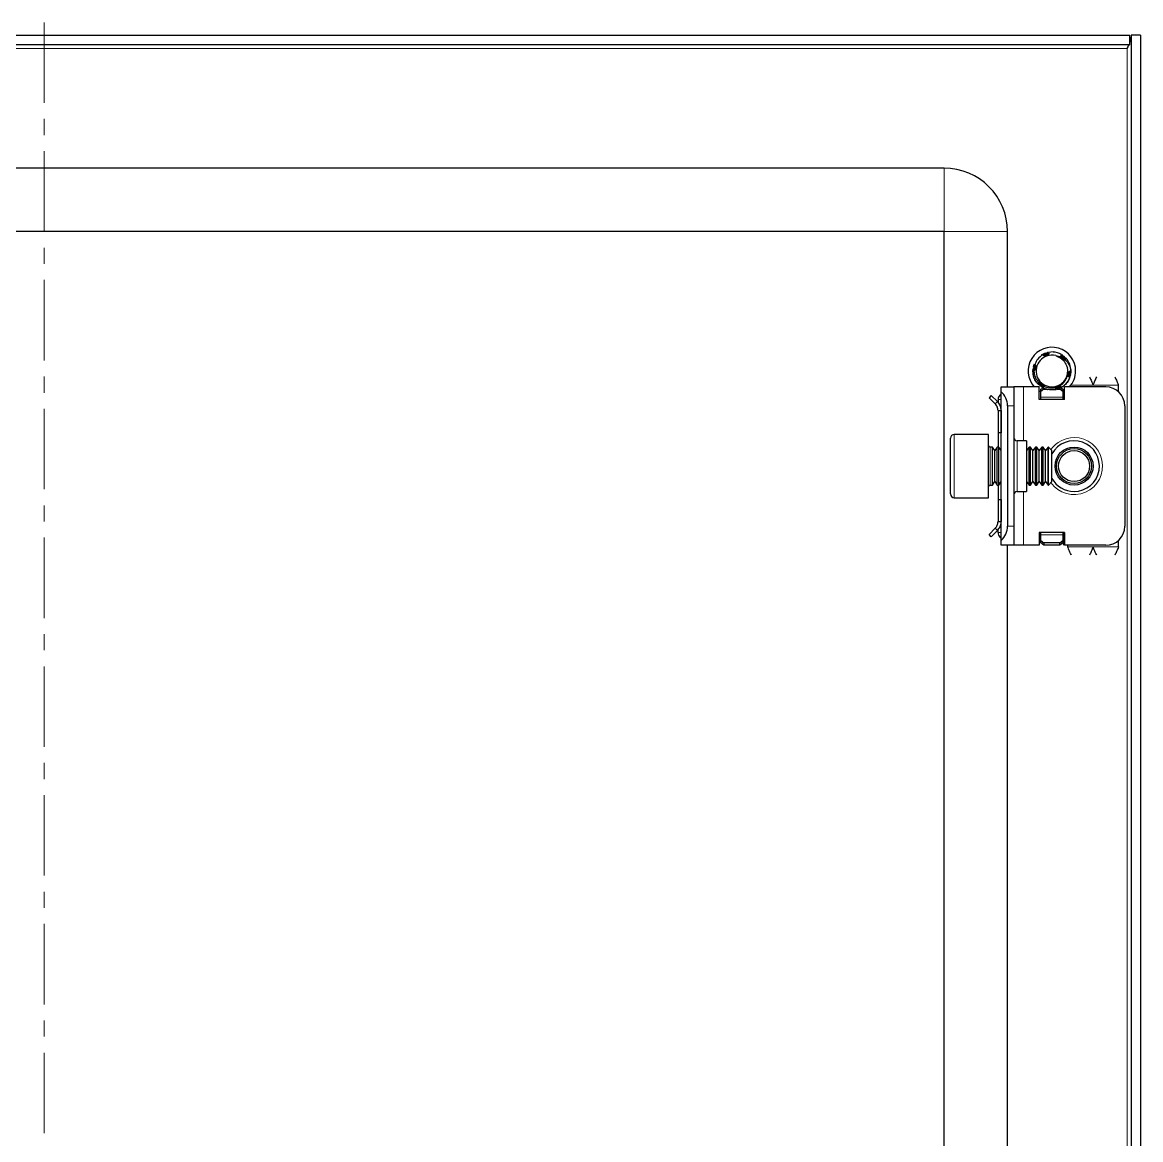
# Model space of a CAD drawing. Header units: millimetres. Extents: x 167 to 1262, y -597 to 1161.
# Drawn here: x 1085.3 to 1261.8, y 889.7 to 1066 of the extents above; entities that cross this region are included whole.
import ezdxf

# ---------------------------------------------------------------- set-up
doc = ezdxf.new("R2010")
doc.units = ezdxf.units.MM
doc.linetypes.add('CENTERX2', pattern=[20.32, 12.7, -2.54, 2.54, -2.54])
doc.layers.add('FORMAT', color=7, linetype='Continuous')

msp = doc.modelspace()

# ---------------------------------------------------------------- linework, layer by layer
at = {"color": 7, "linetype": 'Continuous', "lineweight": 25}
for p, q in [((917.5, 1064), (1260.1, 1064)), ((917.5, 1062.5), (1260.1, 1062.5)), ((1259.95, 1062.5), (1259.7, 1061.9)), ((1260.1, 1062.5), (1260.1, 1064)), ((1261.8, 1064), (1260.3, 1064)), ((1260.3, 1064), (1260.3, -497)), ((1261.8, 1064), (1261.8, -497)), ((1230.8, 1043), (946.8, 1043)), ((1230.8, 1033), (946.8, 1033)), ((1230.8, -466), (1230.8, 1033)), ((1240.8, 1008.5), (1240.8, 1033)), ((1245.6, 1013.04), (1245.57, 1013)), ((1246.18, 1013.53), (1246.38, 1013.64)), ((1246.35, 1013.63), (1246.31, 1013.61)), ((1246.36, 1013.56), (1246.31, 1013.61)), ((1246.35, 1013.63), (1246.58, 1013.71)), ((1246.54, 1013.72), (1246.49, 1013.7)), ((1246.73, 1013.8), (1246.68, 1013.79)), ((1246.73, 1013.8), (1246.96, 1013.88)), ((1246.92, 1013.87), (1246.88, 1013.86)), ((1247.11, 1013.92), (1247.07, 1013.91)), ((1248, 1014), (1247.26, 1013.93)), ((1249.5, 1013.48), (1249.46, 1013.51)), ((1249.67, 1013.36), (1249.63, 1013.39)), ((1249.82, 1013.22), (1249.79, 1013.26)), ((1249.96, 1013.08), (1249.93, 1013.12)), ((1249.96, 1013.08), (1250.08, 1012.95)), ((1250.08, 1012.96), (1250.06, 1012.98)), ((1244.8, 1011.1), (1244.83, 1011.35)), ((1244.82, 1011.3), (1244.81, 1011.25)), ((1244.81, 1010.89), (1244.83, 1011.13)), ((1244.85, 1011.51), (1244.84, 1011.46)), ((1244.89, 1011.71), (1244.88, 1011.66)), ((1244.89, 1011.71), (1244.96, 1011.94)), ((1244.94, 1011.9), (1244.93, 1011.85)), ((1250.09, 1011.87), (1250.26, 1011.46)), ((1244.8, 1011.1), (1244.8, 1011.05)), ((1244.81, 1010.89), (1244.81, 1010.84)), ((1244.82, 1010.69), (1244.82, 1010.65)), ((1244.85, 1010.5), (1244.85, 1010.46)), ((1244.88, 1010.32), (1244.89, 1010.28)), ((1244.93, 1010.14), (1244.94, 1010.1)), ((1244.99, 1009.97), (1244.99, 1009.96)), ((1250.57, 1009.89), (1250.47, 1009.7)), ((1250.58, 1009.88), (1250.48, 1009.7)), ((1250.64, 1010.02), (1250.65, 1010.07)), ((1250.69, 1010.2), (1250.71, 1010.25)), ((1250.8, 1010.81), (1250.74, 1010.5)), ((1250.74, 1010.4), (1250.75, 1010.45)), ((1250.78, 1010.6), (1250.78, 1010.65)), ((1250.8, 1011), (1250.8, 1011)), ((1250.8, 1010.81), (1250.8, 1010.86)), ((1239.8, 1008.5), (1241.8, 1008.5)), ((1239.8, 1007.74), (1239.8, 1008.5)), ((1239.8, 984.27), (1239.8, 1007.74)), ((1241.8, 1008.5), (1241.8, 1005.5)), ((1243.3, 1008.5), (1241.8, 1008.5)), ((1245.8, 1008.5), (1243.3, 1008.5)), ((1245.58, 1008.99), (1245.61, 1008.96)), ((1245.71, 1008.85), (1245.75, 1008.82)), ((1245.8, 1006.5), (1245.8, 1008.5)), ((1246.05, 1007.69), (1245.8, 1007.83)), ((1245.86, 1008.72), (1245.9, 1008.69)), ((1246.02, 1008.59), (1246.06, 1008.56)), ((1246.05, 1008.12), (1246.4, 1008.37)), ((1246.55, 1008.12), (1246.05, 1007.77)), ((1246.05, 1007.77), (1246.05, 1008.12)), ((1246.05, 1006.86), (1246.05, 1007.77)), ((1246.19, 1008.47), (1246.24, 1008.45)), ((1246.37, 1008.37), (1246.41, 1008.34)), ((1246.55, 1008.12), (1246.95, 1008.12)), ((1246.73, 1008.2), (1246.77, 1008.19)), ((1246.91, 1008.14), (1246.95, 1008.13)), ((1247.08, 1008.09), (1247.13, 1008.08)), ((1248.4, 1008.06), (1248.45, 1008.07)), ((1248.64, 1008.12), (1249.05, 1008.12)), ((1249.55, 1007.77), (1249.05, 1008.12)), ((1249.15, 1008.41), (1249.55, 1008.12)), ((1249.55, 1008.12), (1249.55, 1007.77)), ((1249.55, 1007.77), (1249.55, 1006.86)), ((1249.8, 1007.83), (1249.6, 1007.71)), ((1249.6, 1007.71), (1249.6, 1006.5)), ((1249.8, 1006.5), (1249.8, 1008.5)), ((1256.3, 1008.5), (1249.8, 1008.5)), ((1250.04, 1009.07), (1249.92, 1008.88)), ((1258.3, 1007.74), (1258.3, 1008.75)), ((1238.24, 1007.14), (1237.89, 1006.79)), ((1238.86, 1005.81), (1237.89, 1006.79)), ((1239.22, 1006.17), (1238.24, 1007.14)), ((1238.86, 1005.81), (1239.22, 1006.17)), ((1239.3, 1006.5), (1239.3, 1006.11)), ((1239.6, 1007.21), (1239.8, 1007.42)), ((1249.8, 1006.5), (1245.8, 1006.5)), ((1246.05, 1006.5), (1246.05, 1006.86)), ((1249.55, 1006.86), (1249.55, 1006.5)), ((1239.3, 1004.75), (1239.8, 1004.75)), ((1239.3, 1004.75), (1239.3, 1001.25)), ((1239.8, 1004.75), (1239.8, 1001.25)), ((1240.8, 1005.5), (1240.8, 986.5)), ((1241.8, 1005.5), (1241.8, 986.5)), ((1259.3, 1005.5), (1259.3, 986.5)), ((1237.8, 1001), (1232.4, 1001)), ((1237.8, 991), (1237.8, 1001)), ((1239.8, 1001.25), (1239.3, 1001.25)), ((1239.3, 1001.25), (1239.3, 999)), ((1231.8, 991.6), (1231.8, 1000.4)), ((1238.41, 999), (1238.05, 999)), ((1238.8, 998.45), (1238.41, 999)), ((1238.41, 998.53), (1238.41, 999)), ((1239.19, 999), (1238.8, 998.45)), ((1239.41, 999), (1239.19, 999)), ((1239.19, 998.53), (1239.19, 999)), ((1239.8, 998.45), (1239.41, 999)), ((1239.41, 998.53), (1239.41, 999)), ((1243.8, 1000), (1242.3, 1000)), ((1243.8, 1000), (1243.8, 992)), ((1244.19, 999), (1243.8, 998.45)), ((1244.41, 999), (1244.19, 999)), ((1244.19, 998.53), (1244.19, 999)), ((1244.8, 998.45), (1244.41, 999)), ((1244.41, 998.53), (1244.41, 999)), ((1245.19, 999), (1244.8, 998.45)), ((1245.41, 999), (1245.19, 999)), ((1245.19, 998.53), (1245.19, 999)), ((1245.8, 998.45), (1245.41, 999)), ((1245.41, 998.53), (1245.41, 999)), ((1246.19, 999), (1245.8, 998.45)), ((1246.41, 999), (1246.19, 999)), ((1246.19, 998.53), (1246.19, 999)), ((1246.8, 998.45), (1246.41, 999)), ((1246.41, 998.53), (1246.41, 999)), ((1247.19, 999), (1246.8, 998.45)), ((1247.25, 999), (1247.19, 999)), ((1247.19, 998.53), (1247.19, 999)), ((1247.8, 998.45), (1247.25, 999)), ((1247.25, 993), (1247.25, 999)), ((1238.41, 993), (1238.41, 998.53)), ((1238.8, 998.06), (1238.8, 998.45)), ((1238.8, 993.56), (1238.8, 998.06)), ((1239.19, 993), (1239.19, 998.53)), ((1239.41, 993), (1239.41, 998.53)), ((1244.19, 993), (1244.19, 998.53)), ((1244.41, 993), (1244.41, 998.53)), ((1244.8, 998.06), (1244.8, 998.45)), ((1244.8, 993.56), (1244.8, 998.06)), ((1245.19, 993), (1245.19, 998.53)), ((1245.41, 993), (1245.41, 998.53)), ((1245.8, 998.06), (1245.8, 998.45)), ((1245.8, 993.56), (1245.8, 998.06)), ((1246.19, 993), (1246.19, 998.53)), ((1246.41, 993), (1246.41, 998.53)), ((1246.8, 998.06), (1246.8, 998.45)), ((1246.8, 993.56), (1246.8, 998.06)), ((1247.19, 993), (1247.19, 998.53)), ((1247.8, 993.56), (1247.8, 998.45)), ((1238.41, 993), (1238.8, 993.56)), ((1238.8, 993.56), (1239.19, 993)), ((1239.41, 993), (1239.8, 993.56)), ((1243.8, 993.56), (1244.19, 993)), ((1244.41, 993), (1244.8, 993.56)), ((1244.8, 993.56), (1245.19, 993)), ((1245.41, 993), (1245.8, 993.56)), ((1245.8, 993.56), (1246.19, 993)), ((1246.41, 993), (1246.8, 993.56)), ((1246.8, 993.56), (1247.19, 993)), ((1247.25, 993), (1247.8, 993.56)), ((1238.05, 993), (1238.41, 993)), ((1239.19, 993), (1239.41, 993)), ((1239.3, 993), (1239.3, 990.75)), ((1242.3, 992), (1243.8, 992)), ((1244.19, 993), (1244.41, 993)), ((1245.19, 993), (1245.41, 993)), ((1246.19, 993), (1246.41, 993)), ((1247.19, 993), (1247.25, 993)), ((1232.4, 991), (1237.8, 991)), ((1239.3, 990.75), (1239.8, 990.75)), ((1239.3, 990.75), (1239.3, 987.25)), ((1239.8, 990.75), (1239.8, 987.25)), ((1239.3, 987.25), (1239.8, 987.25)), ((1241.8, 986.5), (1241.8, 983.5)), ((1238.86, 986.19), (1237.89, 985.22)), ((1238.24, 984.86), (1237.89, 985.22)), ((1239.22, 985.84), (1238.24, 984.86)), ((1238.86, 986.19), (1239.22, 985.84)), ((1239.3, 985.5), (1239.3, 985.96)), ((1239.8, 984.59), (1239.6, 984.8)), ((1249.8, 985.5), (1245.8, 985.5)), ((1245.8, 985.5), (1245.8, 983.5)), ((1246.05, 985.15), (1246.05, 985.5)), ((1246.05, 984.24), (1246.05, 985.15)), ((1249.55, 985.5), (1249.55, 985.15)), ((1249.55, 985.15), (1249.55, 984.24)), ((1249.6, 985.5), (1249.6, 983.62)), ((1249.8, 985.5), (1249.8, 983.5)), ((1239.8, 983.5), (1239.8, 984.27)), ((1241.8, 983.5), (1239.8, 983.5)), ((1240.8, 608.5), (1240.8, 983.5)), ((1243.3, 983.5), (1241.8, 983.5)), ((1245.8, 983.5), (1243.3, 983.5)), ((1246.05, 984.24), (1246.55, 983.88)), ((1246.05, 983.88), (1246.05, 984.24)), ((1246.55, 983.53), (1246.05, 983.88)), ((1249.05, 983.88), (1246.55, 983.88)), ((1246.55, 983.88), (1246.55, 983.53)), ((1249.05, 983.53), (1246.55, 983.53)), ((1249.05, 983.88), (1249.55, 984.24)), ((1249.05, 983.53), (1249.05, 983.88)), ((1249.55, 983.88), (1249.05, 983.53)), ((1249.55, 984.24), (1249.55, 983.88)), ((1249.6, 983.62), (1249.8, 983.62)), ((1256.3, 983.5), (1249.8, 983.5)), ((1250.3, 983.25), (1250.3, 983.5)), ((1258.3, 983.25), (1258.3, 984.27))]:
    msp.add_line(p, q, dxfattribs=at)
at = {"color": 8, "linetype": 'Continuous', "lineweight": 18}
for p, q in [((917.9, 1061.9), (1259.7, 1061.9)), ((1259.7, 1061.9), (1259.7, -494.9)), ((1230.8, 1033), (1230.8, 1043)), ((1230.8, 1033), (1240.8, 1033)), ((1243.3, 1008.5), (1243.3, 1000)), ((1250.8, 1008.75), (1254.3, 1008.75)), ((1258.3, 1008.75), (1254.3, 1008.75)), ((1239.8, 1006.5), (1239.3, 1006.5)), ((1239.8, 1007), (1239.6, 1007.21)), ((1249.55, 1006.86), (1246.05, 1006.86)), ((1241.8, 1005.5), (1240.8, 1005.5)), ((1232.4, 1001), (1232.4, 991)), ((1238.05, 999), (1238.05, 994.39)), ((1242.3, 1000), (1242.3, 992)), ((1238.05, 994.39), (1238.05, 993)), ((1243.3, 992), (1243.3, 983.5)), ((1240.8, 986.5), (1241.8, 986.5)), ((1239.8, 985.5), (1239.3, 985.5)), ((1239.8, 985), (1239.6, 984.8)), ((1246.05, 985.15), (1249.55, 985.15)), ((1254.3, 983.25), (1250.3, 983.25)), ((1258.3, 983.25), (1254.3, 983.25))]:
    msp.add_line(p, q, dxfattribs=at)
at = {"color": 7, "linetype": 'Continuous', "lineweight": 25}
for radius in [3, 2.76, 2.45]:
    msp.add_circle((1251.3, 996), radius, dxfattribs=at)
for centre, radius, start, end in [((1230.8, 1033), 10, 0, 90), ((1247.8, 1011), 3.75, 0, 221.8103), ((1247.8, 1011), 2.5, 108.5944, 168.5944), ((1247.8, 1011), 2.5, 75.8881, 108.5944), ((1247.8, 1011), 3, 59.9286, 86.2193), ((1247.8, 1011), 3, 360, 40.7437), ((1247.8, 1011), 2.5, 168.5944, 228.5944), ((1247.8, 1011), 2.5, 348.5944, 10.5165), ((1247.8, 1011), 2.5, 288.5944, 348.5944), ((1247.8, 1011), 3.75, 318.1897, 0), ((1237.8, 1005.5), 3, 360, 48.1897), ((1247.8, 1011), 2.5, 228.5944, 288.5944), ((1256.3, 1005.5), 3, 360, 90), ((1240.3, 1006.5), 1, 135, 180), ((1232.4, 1000.4), 0.6, 90, 180), ((1238.05, 999.25), 0.25, 180, 270), ((1242.3, 1000.5), 0.5, 180, 270), ((1251.3, 996), 4, 270, 151.045), ((1251.3, 996), 4, 208.955, 270), ((1238.05, 992.75), 0.25, 90, 180), ((1242.3, 991.5), 0.5, 90, 180), ((1232.4, 991.6), 0.6, 180, 270), ((1237.8, 986.5), 3, 311.8103, 360), ((1256.3, 986.5), 3, 270, 360), ((1240.3, 985.5), 1, 180, 225)]:
    msp.add_arc(centre, radius, start, end, dxfattribs=at)
at = {"color": 8, "linetype": 'Continuous', "lineweight": 18}
for start, end in [(215.4622, 90), (90, 144.5378)]:
    msp.add_arc((1251.3, 996), 4.5, start, end, dxfattribs=at)
at = {"color": 7, "linetype": 'Continuous', "lineweight": 25}
msp.add_open_spline([(1259.7, 1061.9), (1259.74, 1061.98), (1259.8, 1062.14), (1259.9, 1062.34), (1260, 1062.48), (1260.07, 1062.49), (1260.1, 1062.5)], degree=3, dxfattribs=at)
for points, knots in [([(1260.3, 1064), (1260.29, 1063.82), (1260.27, 1063.46), (1260.19, 1063.09), (1260.11, 1062.89), (1260.1, 1062.89)], [0, 0, 0, 0, 0.48755, 0.97507, 1, 1, 1, 1]), ([(1246.34, 1013.56), (1246.27, 1013.51), (1245.92, 1013.28), (1245.43, 1012.77), (1245.2, 1012.22), (1245.1, 1011.97)], [0, 0, 0, 0, 0.128781, 0.613629, 1, 1, 1, 1]), ([(1247.01, 1013.37), (1246.99, 1013.37), (1246.95, 1013.35), (1246.87, 1013.34), (1246.77, 1013.34), (1246.68, 1013.35), (1246.59, 1013.38), (1246.51, 1013.42), (1246.43, 1013.46), (1246.38, 1013.51), (1246.35, 1013.55), (1246.34, 1013.56)], [0, 0, 0, 0, 0.0429601, 0.1733, 0.2742626, 0.4010814, 0.5277159, 0.6542588, 0.7807587, 0.9368521, 1, 1, 1, 1]), ([(1246.35, 1013.63), (1246.39, 1013.61), (1246.44, 1013.57), (1246.51, 1013.5), (1246.56, 1013.44), (1246.57, 1013.4), (1246.58, 1013.39)], [0, 0, 0, 0, 0.319514, 0.608493, 0.891527, 1, 1, 1, 1]), ([(1246.65, 1013.37), (1246.65, 1013.37), (1246.65, 1013.4), (1246.63, 1013.47), (1246.6, 1013.56), (1246.55, 1013.64), (1246.51, 1013.68), (1246.49, 1013.7)], [0, 0, 0, 0, 0.00279, 0.269575, 0.536371, 0.765499, 1, 1, 1, 1]), ([(1246.54, 1013.72), (1246.57, 1013.7), (1246.62, 1013.66), (1246.68, 1013.58), (1246.73, 1013.5), (1246.75, 1013.42), (1246.76, 1013.37), (1246.76, 1013.35)], [0, 0, 0, 0, 0.234253, 0.442787, 0.646465, 0.841043, 1, 1, 1, 1]), ([(1246.79, 1013.34), (1246.8, 1013.37), (1246.81, 1013.44), (1246.8, 1013.53), (1246.77, 1013.63), (1246.74, 1013.71), (1246.7, 1013.76), (1246.68, 1013.79)], [0, 0, 0, 0, 0.181695, 0.396783, 0.61186, 0.803681, 1, 1, 1, 1]), ([(1246.73, 1013.8), (1246.76, 1013.78), (1246.8, 1013.73), (1246.86, 1013.65), (1246.89, 1013.57), (1246.9, 1013.48), (1246.9, 1013.41), (1246.89, 1013.37), (1246.89, 1013.35)], [0, 0, 0, 0, 0.208724, 0.39105, 0.568219, 0.73683, 0.894853, 1, 1, 1, 1]), ([(1246.91, 1013.35), (1246.92, 1013.36), (1246.93, 1013.4), (1246.95, 1013.47), (1246.96, 1013.57), (1246.95, 1013.67), (1246.92, 1013.77), (1246.89, 1013.83), (1246.88, 1013.86)], [0, 0, 0, 0, 0.043388, 0.23288, 0.422274, 0.611632, 0.803279, 1, 1, 1, 1]), ([(1246.92, 1013.87), (1246.94, 1013.84), (1246.99, 1013.79), (1247.02, 1013.7), (1247.04, 1013.62), (1247.05, 1013.54), (1247.03, 1013.46), (1247.02, 1013.41), (1247, 1013.38), (1247, 1013.37)], [0, 0, 0, 0, 0.198483, 0.367712, 0.531083, 0.685778, 0.830503, 0.965152, 1, 1, 1, 1]), ([(1247.26, 1013.93), (1247.26, 1013.91), (1247.28, 1013.86), (1247.3, 1013.79), (1247.3, 1013.71), (1247.28, 1013.63), (1247.25, 1013.55), (1247.18, 1013.47), (1247.09, 1013.41), (1247.03, 1013.38), (1247.01, 1013.37)], [0, 0, 0, 0, 0.098631, 0.238541, 0.378532, 0.49895, 0.601027, 0.777401, 0.9101, 1, 1, 1, 1]), ([(1247.02, 1013.39), (1247.04, 1013.41), (1247.06, 1013.46), (1247.09, 1013.55), (1247.11, 1013.65), (1247.11, 1013.78), (1247.08, 1013.86), (1247.07, 1013.91)], [0, 0, 0, 0, 0.13286, 0.29106, 0.491007, 0.69089, 1, 1, 1, 1]), ([(1247.11, 1013.92), (1247.13, 1013.9), (1247.16, 1013.84), (1247.18, 1013.76), (1247.19, 1013.68), (1247.18, 1013.6), (1247.16, 1013.51), (1247.11, 1013.45), (1247.09, 1013.41)], [0, 0, 0, 0, 0.16279, 0.324686, 0.479688, 0.626058, 0.76302, 1, 1, 1, 1]), ([(1247.1, 1013.42), (1247.11, 1013.43), (1247.14, 1013.45), (1247.18, 1013.51), (1247.22, 1013.59), (1247.25, 1013.68), (1247.27, 1013.77), (1247.27, 1013.86), (1247.26, 1013.91), (1247.26, 1013.93)], [0, 0, 0, 0, 0.036757, 0.196192, 0.355485, 0.51469, 0.719746, 0.882005, 1, 1, 1, 1]), ([(1248.41, 1013.43), (1248.7, 1013.38), (1248.99, 1013.32), (1249.26, 1013.19), (1249.27, 1013.19)], [0, 0, 0, 0, 0.9656715, 1, 1, 1, 1]), ([(1248.41, 1013.43), (1248.51, 1013.39), (1248.64, 1013.33), (1248.77, 1013.26), (1248.81, 1013.24)], [0, 0, 0, 0, 0.6817331, 1, 1, 1, 1]), ([(1248.81, 1013.24), (1248.88, 1013.2), (1249.21, 1013.04), (1249.72, 1012.63), (1249.97, 1012.12), (1250.09, 1011.87)], [0, 0, 0, 0, 0.130652, 0.560007, 1, 1, 1, 1]), ([(1249.27, 1013.19), (1249.26, 1013.21), (1249.25, 1013.25), (1249.25, 1013.33), (1249.25, 1013.42), (1249.27, 1013.51), (1249.29, 1013.57), (1249.31, 1013.6)], [0, 0, 0, 0, 0.113604, 0.31095, 0.508229, 0.75166, 1, 1, 1, 1]), ([(1249.32, 1013.59), (1249.32, 1013.55), (1249.32, 1013.48), (1249.29, 1013.39), (1249.27, 1013.33), (1249.25, 1013.3), (1249.25, 1013.3)], [0, 0, 0, 0, 0.357139, 0.680979, 0.998183, 1, 1, 1, 1]), ([(1249.26, 1013.21), (1249.28, 1013.23), (1249.33, 1013.27), (1249.39, 1013.34), (1249.43, 1013.42), (1249.45, 1013.48), (1249.46, 1013.51)], [0, 0, 0, 0, 0.228254, 0.510351, 0.752319, 1, 1, 1, 1]), ([(1249.87, 1012.79), (1249.85, 1012.78), (1249.81, 1012.77), (1249.72, 1012.76), (1249.63, 1012.78), (1249.54, 1012.82), (1249.46, 1012.87), (1249.37, 1012.95), (1249.3, 1013.07), (1249.28, 1013.15), (1249.27, 1013.19)], [0, 0, 0, 0, 0.073646, 0.169563, 0.351373, 0.438893, 0.519676, 0.682906, 0.8512, 1, 1, 1, 1]), ([(1249.5, 1013.48), (1249.49, 1013.44), (1249.49, 1013.37), (1249.45, 1013.28), (1249.4, 1013.2), (1249.35, 1013.14), (1249.31, 1013.11), (1249.3, 1013.1)], [0, 0, 0, 0, 0.240212, 0.454711, 0.664287, 0.864517, 1, 1, 1, 1]), ([(1249.31, 1013.07), (1249.34, 1013.08), (1249.39, 1013.1), (1249.47, 1013.16), (1249.54, 1013.23), (1249.59, 1013.3), (1249.61, 1013.36), (1249.63, 1013.39)], [0, 0, 0, 0, 0.172104, 0.391099, 0.610089, 0.802801, 1, 1, 1, 1]), ([(1249.67, 1013.36), (1249.66, 1013.32), (1249.64, 1013.25), (1249.6, 1013.17), (1249.54, 1013.1), (1249.48, 1013.04), (1249.42, 1013), (1249.38, 1012.99), (1249.36, 1012.99)], [0, 0, 0, 0, 0.2092385, 0.3927019, 0.571062, 0.7408444, 0.8999576, 1, 1, 1, 1]), ([(1249.37, 1012.96), (1249.38, 1012.96), (1249.43, 1012.97), (1249.5, 1013), (1249.59, 1013.04), (1249.67, 1013.1), (1249.74, 1013.17), (1249.77, 1013.23), (1249.79, 1013.26)], [0, 0, 0, 0, 0.0505, 0.241124, 0.431653, 0.622154, 0.808692, 1, 1, 1, 1]), ([(1249.82, 1013.22), (1249.81, 1013.19), (1249.79, 1013.13), (1249.73, 1013.05), (1249.67, 1012.99), (1249.6, 1012.94), (1249.53, 1012.91), (1249.47, 1012.9), (1249.44, 1012.9), (1249.44, 1012.9)], [0, 0, 0, 0, 0.1980351, 0.3676626, 0.5314947, 0.6866636, 0.8318184, 0.9819171, 1, 1, 1, 1]), ([(1249.45, 1012.88), (1249.45, 1012.88), (1249.49, 1012.88), (1249.55, 1012.89), (1249.64, 1012.91), (1249.72, 1012.94), (1249.8, 1012.99), (1249.87, 1013.04), (1249.91, 1013.09), (1249.93, 1013.12)], [0, 0, 0, 0, 0.018281, 0.175639, 0.332896, 0.490097, 0.647274, 0.821632, 1, 1, 1, 1]), ([(1249.96, 1013.08), (1249.95, 1013.06), (1249.92, 1013.01), (1249.86, 1012.94), (1249.79, 1012.89), (1249.72, 1012.85), (1249.65, 1012.83), (1249.57, 1012.83), (1249.52, 1012.84), (1249.5, 1012.84)], [0, 0, 0, 0, 0.159446, 0.318034, 0.469983, 0.61348, 0.747649, 0.872856, 1, 1, 1, 1]), ([(1249.51, 1012.83), (1249.54, 1012.82), (1249.6, 1012.81), (1249.69, 1012.81), (1249.76, 1012.82), (1249.85, 1012.84), (1249.95, 1012.89), (1250.02, 1012.95), (1250.06, 1012.98)], [0, 0, 0, 0, 0.149407, 0.278563, 0.407661, 0.536722, 0.727045, 1, 1, 1, 1]), ([(1250.08, 1012.96), (1250.06, 1012.94), (1250.03, 1012.89), (1249.96, 1012.83), (1249.91, 1012.8), (1249.88, 1012.79), (1249.87, 1012.79)], [0, 0, 0, 0, 0.315056, 0.630194, 0.945514, 1, 1, 1, 1]), ([(1244.8, 1011.1), (1244.84, 1011.11), (1244.9, 1011.14), (1245, 1011.17), (1245.08, 1011.17), (1245.13, 1011.16), (1245.15, 1011.16)], [0, 0, 0, 0, 0.2937792, 0.5589816, 0.8184942, 1, 1, 1, 1]), ([(1245.2, 1011.2), (1245.19, 1011.21), (1245.16, 1011.23), (1245.09, 1011.25), (1244.99, 1011.27), (1244.9, 1011.27), (1244.84, 1011.26), (1244.81, 1011.25)], [0, 0, 0, 0, 0.0501556, 0.3045132, 0.5588802, 0.7769031, 1, 1, 1, 1]), ([(1244.82, 1011.3), (1244.85, 1011.32), (1244.92, 1011.34), (1245.01, 1011.35), (1245.1, 1011.35), (1245.19, 1011.33), (1245.24, 1011.31), (1245.26, 1011.29), (1245.27, 1011.29)], [0, 0, 0, 0, 0.227908, 0.430276, 0.627707, 0.816134, 0.99284, 1, 1, 1, 1]), ([(1245.28, 1011.32), (1245.26, 1011.34), (1245.2, 1011.38), (1245.12, 1011.43), (1245.02, 1011.45), (1244.93, 1011.47), (1244.87, 1011.46), (1244.84, 1011.46)], [0, 0, 0, 0, 0.19243, 0.403622, 0.614801, 0.805152, 1, 1, 1, 1]), ([(1244.85, 1011.51), (1244.88, 1011.52), (1244.95, 1011.53), (1245.04, 1011.54), (1245.13, 1011.52), (1245.21, 1011.49), (1245.27, 1011.45), (1245.31, 1011.42), (1245.32, 1011.4)], [0, 0, 0, 0, 0.205811, 0.38496, 0.558827, 0.724121, 0.878934, 1, 1, 1, 1]), ([(1245.31, 1011.45), (1245.29, 1011.48), (1245.24, 1011.52), (1245.16, 1011.58), (1245.07, 1011.63), (1244.98, 1011.65), (1244.91, 1011.66), (1244.88, 1011.66)], [0, 0, 0, 0, 0.183111, 0.381533, 0.579913, 0.787111, 1, 1, 1, 1]), ([(1244.89, 1011.71), (1244.92, 1011.71), (1244.99, 1011.72), (1245.08, 1011.71), (1245.16, 1011.68), (1245.23, 1011.64), (1245.29, 1011.59), (1245.32, 1011.55), (1245.34, 1011.53)], [0, 0, 0, 0, 0.207037, 0.38272, 0.55212, 0.712365, 0.86221, 1, 1, 1, 1]), ([(1244.93, 1011.83), (1244.93, 1011.86), (1244.95, 1011.97), (1245, 1012.07), (1245.04, 1012.15)], [0, 0, 0, 0, 0.218168, 1, 1, 1, 1]), ([(1245.35, 1011.54), (1245.34, 1011.56), (1245.31, 1011.61), (1245.26, 1011.67), (1245.18, 1011.74), (1245.1, 1011.8), (1245.01, 1011.83), (1244.95, 1011.85), (1244.93, 1011.85)], [0, 0, 0, 0, 0.112687, 0.266978, 0.464332, 0.661607, 0.829157, 1, 1, 1, 1]), ([(1244.94, 1011.9), (1244.97, 1011.89), (1245.03, 1011.89), (1245.11, 1011.87), (1245.19, 1011.83), (1245.25, 1011.78), (1245.3, 1011.73), (1245.34, 1011.67), (1245.35, 1011.63), (1245.36, 1011.61)], [0, 0, 0, 0, 0.164802, 0.328662, 0.485343, 0.633184, 0.771489, 0.900657, 1, 1, 1, 1]), ([(1245.35, 1011.5), (1245.34, 1011.47), (1245.32, 1011.39), (1245.27, 1011.29), (1245.2, 1011.2), (1245.14, 1011.14), (1245.07, 1011.09), (1245.01, 1011.06), (1244.98, 1011.05), (1244.97, 1011.04)], [0, 0, 0, 0, 0.125166, 0.336769, 0.488675, 0.640371, 0.791962, 0.943503, 1, 1, 1, 1]), ([(1245.1, 1011.97), (1245.11, 1011.97), (1245.14, 1011.96), (1245.19, 1011.93), (1245.25, 1011.89), (1245.3, 1011.83), (1245.34, 1011.76), (1245.37, 1011.65), (1245.36, 1011.56), (1245.35, 1011.51), (1245.35, 1011.5)], [0, 0, 0, 0, 0.022761, 0.192243, 0.346896, 0.477535, 0.588677, 0.783334, 0.968624, 1, 1, 1, 1]), ([(1245.37, 1011.57), (1245.36, 1011.6), (1245.35, 1011.67), (1245.31, 1011.75), (1245.26, 1011.83), (1245.21, 1011.89), (1245.15, 1011.94), (1245.11, 1011.96), (1245.1, 1011.97)], [0, 0, 0, 0, 0.182737, 0.363423, 0.543947, 0.724373, 0.904747, 1, 1, 1, 1]), ([(1249.87, 1012.79), (1249.9, 1012.76), (1250.14, 1012.54), (1250.49, 1012.08), (1250.73, 1011.47), (1250.78, 1011.12), (1250.8, 1011)], [0, 0, 0, 0, 0.050685, 0.485619, 0.826643, 1, 1, 1, 1]), ([(1250.31, 1010.67), (1250.32, 1010.78), (1250.33, 1011.04), (1250.29, 1011.3), (1250.26, 1011.46)], [0, 0, 0, 0, 0.408521, 1, 1, 1, 1]), ([(1245.03, 1011.07), (1245.01, 1011.07), (1244.96, 1011.08), (1244.89, 1011.07), (1244.83, 1011.06), (1244.8, 1011.05)], [0, 0, 0, 0, 0.236131, 0.613435, 1, 1, 1, 1]), ([(1245.58, 1008.99), (1245.46, 1009.14), (1245.17, 1009.49), (1244.88, 1010.15), (1244.83, 1010.66), (1244.8, 1010.92)], [0, 0, 0, 0, 0.274163, 0.639603, 1, 1, 1, 1]), ([(1244.91, 1010.26), (1244.9, 1010.3), (1244.84, 1010.45), (1244.82, 1010.61), (1244.82, 1010.73)], [0, 0, 0, 0, 0.2829098, 1, 1, 1, 1]), ([(1245.11, 1009.71), (1245.09, 1009.73), (1245, 1009.87), (1244.96, 1010.03), (1244.92, 1010.16)], [0, 0, 0, 0, 0.192577, 1, 1, 1, 1]), ([(1244.97, 1011.04), (1244.97, 1010.97), (1244.99, 1010.58), (1245.17, 1009.91), (1245.53, 1009.43), (1245.7, 1009.21)], [0, 0, 0, 0, 0.108003, 0.585763, 1, 1, 1, 1]), ([(1245.49, 1009.12), (1245.45, 1009.16), (1245.31, 1009.3), (1245.22, 1009.47), (1245.16, 1009.59)], [0, 0, 0, 0, 0.288707, 1, 1, 1, 1]), ([(1248.96, 1008.64), (1249.03, 1008.68), (1249.35, 1008.86), (1249.84, 1009.33), (1250.15, 1009.92), (1250.24, 1010.26), (1250.25, 1010.31)], [0, 0, 0, 0, 0.104785, 0.513079, 0.918136, 1, 1, 1, 1]), ([(1250.64, 1010.02), (1250.43, 1009.6), (1250.12, 1008.95), (1249.53, 1008.56), (1249.33, 1008.42)], [0, 0, 0, 0, 0.657042, 1, 1, 1, 1]), ([(1250.35, 1009.48), (1250.33, 1009.43), (1250.23, 1009.13), (1249.98, 1008.92), (1249.78, 1008.75)], [0, 0, 0, 0, 0.171865, 1, 1, 1, 1]), ([(1250.43, 1009.62), (1250.41, 1009.55), (1250.33, 1009.33), (1250.16, 1009.17), (1250.05, 1009.07)], [0, 0, 0, 0, 0.333789, 1, 1, 1, 1]), ([(1250.25, 1010.31), (1250.25, 1010.35), (1250.24, 1010.41), (1250.25, 1010.48), (1250.25, 1010.51)], [0, 0, 0, 0, 0.5444726, 1, 1, 1, 1]), ([(1250.25, 1010.51), (1250.26, 1010.52), (1250.27, 1010.56), (1250.29, 1010.62), (1250.31, 1010.66), (1250.31, 1010.67)], [0, 0, 0, 0, 0.157682, 0.8030401, 1, 1, 1, 1]), ([(1250.69, 1010.2), (1250.66, 1010.2), (1250.6, 1010.2), (1250.52, 1010.22), (1250.44, 1010.25), (1250.37, 1010.29), (1250.31, 1010.34), (1250.27, 1010.4), (1250.25, 1010.43), (1250.25, 1010.45)], [0, 0, 0, 0, 0.165667, 0.330522, 0.488809, 0.638525, 0.778629, 0.909213, 1, 1, 1, 1]), ([(1250.64, 1010.02), (1250.61, 1010.03), (1250.55, 1010.03), (1250.47, 1010.06), (1250.4, 1010.11), (1250.35, 1010.16), (1250.3, 1010.22), (1250.27, 1010.28), (1250.25, 1010.34), (1250.25, 1010.37), (1250.25, 1010.38)], [0, 0, 0, 0, 0.154027, 0.307095, 0.452862, 0.590123, 0.718565, 0.838856, 0.95247, 1, 1, 1, 1]), ([(1250.28, 1010.65), (1250.29, 1010.64), (1250.32, 1010.61), (1250.38, 1010.55), (1250.47, 1010.5), (1250.56, 1010.46), (1250.65, 1010.44), (1250.72, 1010.45), (1250.75, 1010.45)], [0, 0, 0, 0, 0.069872, 0.258455, 0.446951, 0.635422, 0.81547, 1, 1, 1, 1]), ([(1250.74, 1010.4), (1250.71, 1010.39), (1250.64, 1010.38), (1250.54, 1010.38), (1250.46, 1010.41), (1250.39, 1010.44), (1250.32, 1010.48), (1250.29, 1010.52), (1250.28, 1010.53)], [0, 0, 0, 0, 0.208898, 0.388587, 0.562428, 0.727295, 0.881578, 1, 1, 1, 1]), ([(1250.28, 1010.51), (1250.29, 1010.49), (1250.32, 1010.44), (1250.38, 1010.38), (1250.46, 1010.33), (1250.53, 1010.29), (1250.62, 1010.26), (1250.68, 1010.25), (1250.71, 1010.25)], [0, 0, 0, 0, 0.137266, 0.30795, 0.478578, 0.649185, 0.822833, 1, 1, 1, 1]), ([(1250.28, 1010.36), (1250.28, 1010.35), (1250.3, 1010.31), (1250.35, 1010.25), (1250.43, 1010.18), (1250.5, 1010.12), (1250.58, 1010.09), (1250.63, 1010.07), (1250.65, 1010.07)], [0, 0, 0, 0, 0.076151, 0.276704, 0.47712, 0.677473, 0.837574, 1, 1, 1, 1]), ([(1250.31, 1010.72), (1250.32, 1010.73), (1250.34, 1010.76), (1250.38, 1010.81), (1250.43, 1010.87), (1250.5, 1010.91), (1250.57, 1010.96), (1250.66, 1010.99), (1250.73, 1011), (1250.78, 1011), (1250.8, 1011)], [0, 0, 0, 0, 0.060221, 0.18113, 0.301988, 0.42281, 0.589437, 0.75603, 0.87711, 1, 1, 1, 1]), ([(1250.78, 1010.6), (1250.74, 1010.59), (1250.68, 1010.57), (1250.58, 1010.56), (1250.49, 1010.57), (1250.41, 1010.6), (1250.35, 1010.63), (1250.32, 1010.65), (1250.31, 1010.66)], [0, 0, 0, 0, 0.214065, 0.402363, 0.585629, 0.760234, 0.923894, 1, 1, 1, 1]), ([(1250.34, 1010.76), (1250.36, 1010.74), (1250.42, 1010.7), (1250.51, 1010.67), (1250.6, 1010.64), (1250.69, 1010.64), (1250.75, 1010.65), (1250.78, 1010.65)], [0, 0, 0, 0, 0.189173, 0.404697, 0.62022, 0.807935, 1, 1, 1, 1]), ([(1250.8, 1010.81), (1250.76, 1010.79), (1250.7, 1010.76), (1250.6, 1010.75), (1250.51, 1010.75), (1250.43, 1010.76), (1250.38, 1010.78), (1250.36, 1010.79)], [0, 0, 0, 0, 0.235039, 0.445532, 0.651268, 0.847853, 1, 1, 1, 1]), ([(1250.57, 1009.89), (1250.55, 1009.83), (1250.52, 1009.71), (1250.45, 1009.59), (1250.42, 1009.53)], [0, 0, 0, 0, 0.4624819, 1, 1, 1, 1]), ([(1250.45, 1010.87), (1250.47, 1010.86), (1250.53, 1010.84), (1250.62, 1010.83), (1250.71, 1010.83), (1250.77, 1010.85), (1250.8, 1010.86)], [0, 0, 0, 0, 0.237597, 0.516729, 0.755527, 1, 1, 1, 1]), ([(1250.8, 1011.01), (1250.77, 1011), (1250.71, 1010.96), (1250.62, 1010.94), (1250.56, 1010.93), (1250.53, 1010.93)], [0, 0, 0, 0, 0.371226, 0.708872, 1, 1, 1, 1]), ([(1250.74, 1010.4), (1250.73, 1010.35), (1250.72, 1010.27), (1250.68, 1010.19), (1250.67, 1010.17)], [0, 0, 0, 0, 0.657988, 1, 1, 1, 1]), ([(1250.8, 1011.01), (1250.8, 1010.96), (1250.81, 1010.88), (1250.79, 1010.81), (1250.78, 1010.78)], [0, 0, 0, 0, 0.659859, 1, 1, 1, 1]), ([(1253.73, 1010.07), (1253.81, 1009.91), (1253.99, 1009.56), (1254.18, 1009.07), (1254.29, 1008.79), (1254.3, 1008.75)], [0, 0, 0, 0, 0.415483, 0.917152, 1, 1, 1, 1]), ([(1254.3, 1008.75), (1254.4, 1009), (1254.59, 1009.48), (1254.78, 1009.88), (1254.87, 1010.08)], [0, 0, 0, 0, 0.5020654, 1, 1, 1, 1]), ([(1257.73, 1010.07), (1257.81, 1009.91), (1257.99, 1009.56), (1258.18, 1009.07), (1258.29, 1008.79), (1258.3, 1008.75)], [0, 0, 0, 0, 0.415483, 0.917152, 1, 1, 1, 1]), ([(1245.58, 1008.99), (1245.59, 1009.02), (1245.63, 1009.07), (1245.69, 1009.12), (1245.76, 1009.17), (1245.83, 1009.2), (1245.91, 1009.21), (1245.97, 1009.21), (1246.01, 1009.2), (1246.02, 1009.2)], [0, 0, 0, 0, 0.169226, 0.337427, 0.497935, 0.649179, 0.790582, 0.922688, 1, 1, 1, 1]), ([(1246.07, 1009.16), (1246.06, 1009.16), (1245.99, 1009.16), (1245.9, 1009.14), (1245.79, 1009.1), (1245.69, 1009.04), (1245.64, 1008.99), (1245.61, 1008.96)], [0, 0, 0, 0, 0.046579, 0.362688, 0.551736, 0.740753, 1, 1, 1, 1]), ([(1245.7, 1009.21), (1245.71, 1009.21), (1245.74, 1009.22), (1245.79, 1009.24), (1245.88, 1009.25), (1245.98, 1009.23), (1246.08, 1009.19), (1246.13, 1009.14), (1246.15, 1009.13)], [0, 0, 0, 0, 0.045866, 0.230744, 0.387461, 0.658246, 0.861978, 1, 1, 1, 1]), ([(1246.07, 1009.19), (1246.03, 1009.2), (1245.97, 1009.22), (1245.88, 1009.23), (1245.79, 1009.23), (1245.73, 1009.21), (1245.7, 1009.21)], [0, 0, 0, 0, 0.251795, 0.502165, 0.752314, 1, 1, 1, 1]), ([(1245.71, 1008.85), (1245.73, 1008.89), (1245.75, 1008.95), (1245.81, 1009.02), (1245.88, 1009.07), (1245.95, 1009.11), (1246.02, 1009.14), (1246.07, 1009.14), (1246.09, 1009.14)], [0, 0, 0, 0, 0.211659, 0.390361, 0.562352, 0.724819, 0.876696, 1, 1, 1, 1]), ([(1246.19, 1009.08), (1246.18, 1009.08), (1246.14, 1009.08), (1246.06, 1009.06), (1245.97, 1009.03), (1245.88, 1008.97), (1245.81, 1008.91), (1245.77, 1008.85), (1245.75, 1008.82)], [0, 0, 0, 0, 0.05388, 0.236051, 0.418115, 0.600136, 0.797238, 1, 1, 1, 1]), ([(1245.86, 1008.72), (1245.87, 1008.75), (1245.89, 1008.82), (1245.94, 1008.9), (1246, 1008.97), (1246.06, 1009.02), (1246.13, 1009.05), (1246.18, 1009.06), (1246.21, 1009.06)], [0, 0, 0, 0, 0.203485, 0.379971, 0.551008, 0.713426, 0.865499, 1, 1, 1, 1]), ([(1246.26, 1009), (1246.26, 1009), (1246.22, 1008.99), (1246.16, 1008.96), (1246.07, 1008.91), (1246, 1008.84), (1245.94, 1008.77), (1245.91, 1008.71), (1245.9, 1008.69)], [0, 0, 0, 0, 0.002693, 0.20821, 0.413641, 0.619057, 0.807274, 1, 1, 1, 1]), ([(1246.02, 1008.59), (1246.03, 1008.62), (1246.04, 1008.69), (1246.08, 1008.78), (1246.13, 1008.86), (1246.19, 1008.92), (1246.24, 1008.96), (1246.27, 1008.97), (1246.28, 1008.97)], [0, 0, 0, 0, 0.222831, 0.420099, 0.612409, 0.79585, 0.967895, 1, 1, 1, 1]), ([(1246.32, 1008.87), (1246.31, 1008.87), (1246.27, 1008.84), (1246.21, 1008.79), (1246.14, 1008.72), (1246.09, 1008.64), (1246.07, 1008.59), (1246.06, 1008.56)], [0, 0, 0, 0, 0.084965, 0.329338, 0.573716, 0.784411, 1, 1, 1, 1]), ([(1246.15, 1009.13), (1246.16, 1009.12), (1246.2, 1009.09), (1246.25, 1009.02), (1246.29, 1008.94), (1246.33, 1008.85), (1246.35, 1008.77), (1246.36, 1008.71), (1246.36, 1008.68)], [0, 0, 0, 0, 0.066273, 0.267344, 0.4230955, 0.6187345, 0.8140891, 1, 1, 1, 1]), ([(1246.19, 1008.47), (1246.2, 1008.51), (1246.2, 1008.58), (1246.23, 1008.67), (1246.28, 1008.75), (1246.31, 1008.8), (1246.33, 1008.82), (1246.33, 1008.82)], [0, 0, 0, 0, 0.275174, 0.522846, 0.765225, 0.99702, 1, 1, 1, 1]), ([(1246.36, 1008.69), (1246.34, 1008.66), (1246.3, 1008.61), (1246.26, 1008.53), (1246.24, 1008.47), (1246.24, 1008.45)], [0, 0, 0, 0, 0.36332, 0.677837, 1, 1, 1, 1]), ([(1246.44, 1008.66), (1246.44, 1008.65), (1246.44, 1008.62), (1246.43, 1008.56), (1246.4, 1008.47), (1246.37, 1008.41), (1246.35, 1008.38)], [0, 0, 0, 0, 0.058255, 0.305509, 0.64716, 1, 1, 1, 1]), ([(1248.4, 1008.06), (1248.37, 1008.06), (1248.05, 1008), (1247.41, 1007.99), (1246.75, 1008.17), (1246.42, 1008.34), (1246.35, 1008.38)], [0, 0, 0, 0, 0.044285, 0.46488, 0.894202, 1, 1, 1, 1]), ([(1246.36, 1008.68), (1246.42, 1008.65), (1246.75, 1008.47), (1247.42, 1008.29), (1248.04, 1008.33), (1248.33, 1008.4), (1248.33, 1008.4)], [0, 0, 0, 0, 0.102158, 0.551599, 0.99962, 1, 1, 1, 1]), ([(1246.37, 1008.37), (1246.37, 1008.4), (1246.37, 1008.47), (1246.39, 1008.57), (1246.42, 1008.62), (1246.43, 1008.65)], [0, 0, 0, 0, 0.371432, 0.710618, 1, 1, 1, 1]), ([(1247.29, 1008.07), (1247.24, 1008.07), (1247.1, 1008.07), (1246.96, 1008.12), (1246.87, 1008.15)], [0, 0, 0, 0, 0.317385, 1, 1, 1, 1]), ([(1247.97, 1008.03), (1247.9, 1008.02), (1247.73, 1007.99), (1247.56, 1008.01), (1247.46, 1008.02)], [0, 0, 0, 0, 0.399625, 1, 1, 1, 1]), ([(1248.44, 1008.08), (1248.42, 1008.07), (1248.3, 1008.03), (1248.18, 1008.02), (1248.07, 1008.02)], [0, 0, 0, 0, 0.169871, 1, 1, 1, 1]), ([(1248.33, 1008.4), (1248.34, 1008.42), (1248.36, 1008.47), (1248.43, 1008.54), (1248.52, 1008.6), (1248.58, 1008.62), (1248.6, 1008.63)], [0, 0, 0, 0, 0.153621, 0.528305, 0.811762, 1, 1, 1, 1]), ([(1248.48, 1008.57), (1248.45, 1008.55), (1248.4, 1008.51), (1248.36, 1008.45), (1248.34, 1008.41), (1248.33, 1008.4)], [0, 0, 0, 0, 0.41332, 0.833507, 1, 1, 1, 1]), ([(1248.4, 1008.06), (1248.39, 1008.09), (1248.37, 1008.14), (1248.35, 1008.23), (1248.35, 1008.31), (1248.36, 1008.39), (1248.4, 1008.48), (1248.44, 1008.53), (1248.47, 1008.57)], [0, 0, 0, 0, 0.162579, 0.32416, 0.478216, 0.623372, 0.759205, 1, 1, 1, 1]), ([(1248.51, 1008.57), (1248.51, 1008.57), (1248.48, 1008.52), (1248.45, 1008.44), (1248.42, 1008.32), (1248.42, 1008.24), (1248.42, 1008.15), (1248.44, 1008.1), (1248.45, 1008.07)], [0, 0, 0, 0, 0.001313, 0.309582, 0.493731, 0.677835, 0.837663, 1, 1, 1, 1]), ([(1248.59, 1008.11), (1248.57, 1008.14), (1248.53, 1008.19), (1248.5, 1008.28), (1248.49, 1008.36), (1248.49, 1008.45), (1248.51, 1008.52), (1248.53, 1008.58), (1248.55, 1008.61), (1248.56, 1008.62)], [0, 0, 0, 0, 0.195461, 0.359649, 0.517607, 0.666788, 0.806268, 0.936243, 1, 1, 1, 1]), ([(1248.63, 1008.62), (1248.62, 1008.6), (1248.6, 1008.54), (1248.58, 1008.46), (1248.57, 1008.37), (1248.58, 1008.25), (1248.61, 1008.17), (1248.63, 1008.12)], [0, 0, 0, 0, 0.147065, 0.321231, 0.495346, 0.669443, 1, 1, 1, 1]), ([(1248.59, 1008.11), (1248.6, 1008.11), (1248.61, 1008.11), (1248.63, 1008.12), (1248.63, 1008.12)], [0, 0, 0, 0, 0.4789775, 1, 1, 1, 1]), ([(1248.6, 1008.63), (1248.61, 1008.64), (1248.66, 1008.65), (1248.74, 1008.66), (1248.84, 1008.66), (1248.91, 1008.65), (1248.95, 1008.64), (1248.96, 1008.64)], [0, 0, 0, 0, 0.099011, 0.388276, 0.61301, 0.895384, 1, 1, 1, 1]), ([(1248.78, 1008.17), (1248.76, 1008.19), (1248.71, 1008.24), (1248.67, 1008.33), (1248.64, 1008.41), (1248.63, 1008.49), (1248.63, 1008.57), (1248.65, 1008.61), (1248.65, 1008.62)], [0, 0, 0, 0, 0.213002, 0.396975, 0.575181, 0.744364, 0.902779, 1, 1, 1, 1]), ([(1248.75, 1008.66), (1248.75, 1008.66), (1248.74, 1008.62), (1248.73, 1008.55), (1248.73, 1008.45), (1248.74, 1008.35), (1248.78, 1008.26), (1248.81, 1008.21), (1248.83, 1008.18)], [0, 0, 0, 0, 0.019058, 0.219488, 0.419831, 0.620151, 0.807785, 1, 1, 1, 1]), ([(1248.97, 1008.24), (1248.95, 1008.26), (1248.89, 1008.31), (1248.84, 1008.39), (1248.8, 1008.47), (1248.78, 1008.55), (1248.77, 1008.62), (1248.78, 1008.65), (1248.78, 1008.66)], [0, 0, 0, 0, 0.218347, 0.41099, 0.598711, 0.777744, 0.945667, 1, 1, 1, 1]), ([(1248.97, 1008.24), (1248.95, 1008.23), (1248.89, 1008.21), (1248.83, 1008.19), (1248.78, 1008.19)], [0, 0, 0, 0, 0.301025, 1, 1, 1, 1]), ([(1248.78, 1008.17), (1248.79, 1008.17), (1248.8, 1008.17), (1248.82, 1008.18), (1248.83, 1008.18)], [0, 0, 0, 0, 0.4765794, 1, 1, 1, 1]), ([(1248.88, 1008.66), (1248.88, 1008.64), (1248.88, 1008.59), (1248.89, 1008.5), (1248.92, 1008.41), (1248.96, 1008.33), (1249, 1008.28), (1249.02, 1008.26)], [0, 0, 0, 0, 0.114393, 0.350182, 0.585971, 0.790611, 1, 1, 1, 1]), ([(1249.16, 1008.33), (1249.13, 1008.35), (1249.07, 1008.39), (1249.01, 1008.46), (1248.96, 1008.54), (1248.94, 1008.61), (1248.93, 1008.64), (1248.93, 1008.65)], [0, 0, 0, 0, 0.260762, 0.494805, 0.723794, 0.94279, 1, 1, 1, 1]), ([(1248.97, 1008.24), (1248.98, 1008.24), (1249, 1008.25), (1249.01, 1008.26), (1249.02, 1008.26)], [0, 0, 0, 0, 0.476486, 1, 1, 1, 1]), ([(1248.98, 1008.69), (1248.99, 1008.68), (1249.03, 1008.67), (1249.1, 1008.65), (1249.18, 1008.6), (1249.26, 1008.52), (1249.3, 1008.46), (1249.33, 1008.42)], [0, 0, 0, 0, 0.084477, 0.253367, 0.470159, 0.686909, 1, 1, 1, 1]), ([(1249.05, 1008.63), (1249.05, 1008.61), (1249.06, 1008.56), (1249.09, 1008.49), (1249.14, 1008.41), (1249.18, 1008.37), (1249.2, 1008.35)], [0, 0, 0, 0, 0.154183, 0.462567, 0.728091, 1, 1, 1, 1]), ([(1249.34, 1008.43), (1249.31, 1008.45), (1249.25, 1008.48), (1249.18, 1008.55), (1249.14, 1008.6), (1249.13, 1008.63)], [0, 0, 0, 0, 0.362858, 0.693435, 1, 1, 1, 1]), ([(1249.16, 1008.33), (1249.17, 1008.33), (1249.18, 1008.34), (1249.2, 1008.35), (1249.2, 1008.35)], [0, 0, 0, 0, 0.477867, 1, 1, 1, 1]), ([(1249.34, 1008.43), (1249.35, 1008.43), (1249.36, 1008.44), (1249.37, 1008.45), (1249.38, 1008.45)], [0, 0, 0, 0, 0.480194, 1, 1, 1, 1]), ([(1249.51, 1008.54), (1249.5, 1008.53), (1249.45, 1008.49), (1249.39, 1008.47), (1249.35, 1008.45)], [0, 0, 0, 0, 0.230751, 1, 1, 1, 1]), ([(1249.51, 1008.54), (1249.52, 1008.54), (1249.53, 1008.55), (1249.54, 1008.56), (1249.55, 1008.56)], [0, 0, 0, 0, 0.482687, 1, 1, 1, 1]), ([(1249.67, 1008.65), (1249.67, 1008.66), (1249.68, 1008.67), (1249.7, 1008.68), (1249.7, 1008.68)], [0, 0, 0, 0, 0.484546, 1, 1, 1, 1]), ([(1249.81, 1008.77), (1249.82, 1008.78), (1249.83, 1008.79), (1249.84, 1008.8), (1249.84, 1008.8)], [0, 0, 0, 0, 0.485158, 1, 1, 1, 1]), ([(1249.94, 1008.9), (1249.95, 1008.91), (1249.96, 1008.92), (1249.97, 1008.93), (1249.98, 1008.93)], [0, 0, 0, 0, 0.4842322, 1, 1, 1, 1]), ([(1250.07, 1009.04), (1250.07, 1009.04), (1250.09, 1009.06), (1250.11, 1009.08), (1250.12, 1009.09)], [0, 0, 0, 0, 0.296796, 1, 1, 1, 1]), ([(1239.8, 1004.75), (1239.78, 1005), (1239.73, 1005.48), (1239.44, 1005.94), (1239.24, 1006.14), (1239.22, 1006.17)], [0, 0, 0, 0, 0.461863, 0.923726, 1, 1, 1, 1]), ([(1239.3, 1004.75), (1239.28, 1004.94), (1239.25, 1005.23), (1239.07, 1005.59), (1238.93, 1005.74), (1238.86, 1005.81)], [0, 0, 0, 0, 0.485042, 0.738404, 1, 1, 1, 1]), ([(1238.86, 986.19), (1238.98, 986.34), (1239.17, 986.57), (1239.28, 986.95), (1239.3, 987.15), (1239.3, 987.25)], [0, 0, 0, 0, 0.485042, 0.738404, 1, 1, 1, 1]), ([(1239.22, 985.84), (1239.37, 986.03), (1239.68, 986.41), (1239.8, 986.93), (1239.8, 987.21), (1239.8, 987.25)], [0, 0, 0, 0, 0.461863, 0.923726, 1, 1, 1, 1]), ([(1250.88, 981.94), (1250.8, 982.1), (1250.62, 982.45), (1250.43, 982.93), (1250.32, 983.21), (1250.3, 983.25)], [0, 0, 0, 0, 0.415483, 0.917152, 1, 1, 1, 1]), ([(1254.3, 983.25), (1254.21, 983.01), (1254.02, 982.52), (1253.83, 982.13), (1253.73, 981.93)], [0, 0, 0, 0, 0.502065, 1, 1, 1, 1]), ([(1254.88, 981.94), (1254.8, 982.1), (1254.62, 982.45), (1254.43, 982.93), (1254.32, 983.21), (1254.3, 983.25)], [0, 0, 0, 0, 0.415483, 0.917152, 1, 1, 1, 1]), ([(1258.3, 983.25), (1258.21, 983.01), (1258.02, 982.52), (1257.83, 982.13), (1257.73, 981.93)], [0, 0, 0, 0, 0.5020654, 1, 1, 1, 1])]:
    msp.add_open_spline(points, degree=3, knots=knots, dxfattribs=at)
at = {"layer": 'FORMAT', "linetype": 'CENTERX2', "lineweight": 18}
msp.add_line((1088.8, 1066), (1088.8, -499), dxfattribs=at)

doc.saveas('drawing.dxf')
